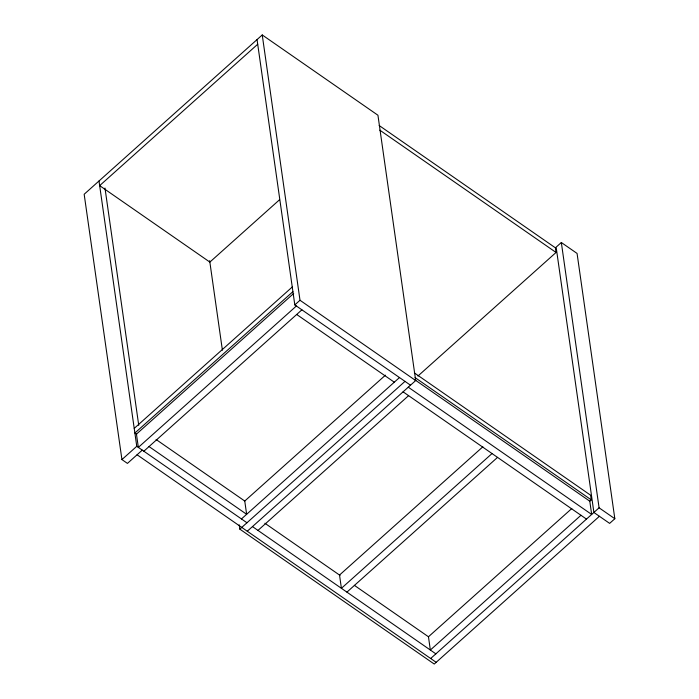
<?xml version="1.0" encoding="UTF-8"?>
<svg xmlns="http://www.w3.org/2000/svg" width="699" height="699" viewBox="0 0 699 699"><rect width="100%" height="100%" fill="white"/><g stroke="black" fill="none" stroke-linecap="round" stroke-linejoin="round"><path stroke-width="1.05" d="M247.271 531.24L415.695 380.553L377.941 115.239L262.239 34.95L84.168 194.261L121.932 459.575L127.436 463.402L142.281 450.121M257.704 44.238L99.669 185.628L209.857 262.099L279.556 199.739M134.217 428.391L292.252 287.001M292.916 291.64L134.881 433.031L136.672 434.28M293.685 293.458L136.454 434.123L138.341 447.395L296.376 306.005M121.932 459.575L136.768 446.303L99.005 180.989M410.505 385.201L294.803 304.904L300.002 300.264L262.239 34.95M143.854 451.213L301.889 309.823M244.423 501.323L385.446 375.162M241.452 518.946L399.487 377.556M599.401 516.29L434.245 664.05L239.836 529.143L404.992 381.374M561.332 242.509L556.133 247.149L593.897 512.463L609.633 523.385L614.832 518.737L577.068 253.431L561.332 242.509L599.087 507.815L614.832 518.737M417.941 376.027L556.054 252.461L555.39 247.813L379.164 125.514M257.975 530.41L408.592 395.66M482.852 446.81L339.522 575.041L341.409 588.313L492.026 453.555M346.922 592.132L497.539 457.382M571.791 508.531L428.461 636.763L430.348 650.035L580.965 515.277M589.641 501.314L591.267 499.864L590.603 495.215L414.376 372.925M430.663 658.502L599.087 507.815M379.819 130.163L556.054 252.461M415.031 377.565L591.267 499.864M414.446 379.513L589.781 501.192L591.669 514.455L408.277 387.194M300.002 300.264L415.695 380.553M296.691 314.471L394.297 382.196M403.087 391.833L586.478 519.104M156.113 439.514L244.755 501.034L246.642 514.298L149.044 446.565M264.895 523.254L340.037 575.408M354.349 585.334L428.601 636.868M136.768 446.303L246.957 522.765M252.47 526.592L435.861 653.853M137.083 454.769L436.176 662.32M257.049 39.598L294.803 304.904M209.656 260.692L222.404 350.208M239.224 524.827L239.836 529.143M104.981 188.048L138.743 425.315"/></g></svg>
